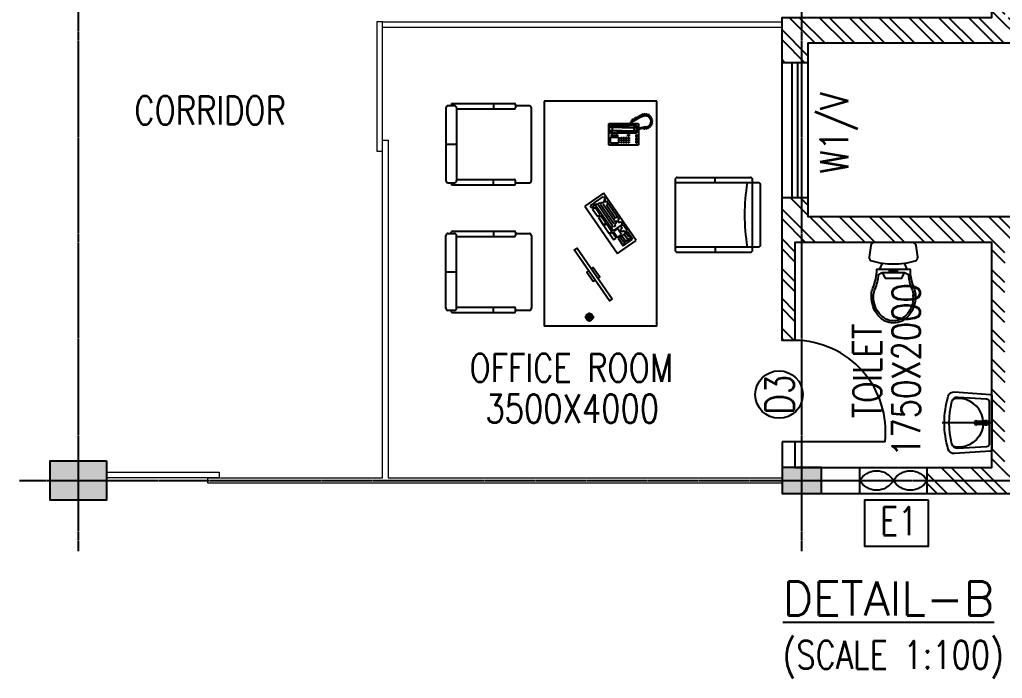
# Model space of a CAD drawing. Header units: millimetres. Extents: x -7644 to 230040, y 17031 to 222323.
# Drawn here: x 19007 to 27737, y 17741 to 23594 of the extents above; entities that cross this region are included whole.
import ezdxf

# ---------------------------------------------------------------- set-up
doc = ezdxf.new("R2010")
doc.units = ezdxf.units.MM
doc.header["$LTSCALE"] = 4
doc.header["$MEASUREMENT"] = 0
doc.linetypes.add('CENTER', pattern=[2, 1.25, -0.25, 0.25, -0.25])
doc.layers.get('0').update_dxf_attribs({"color": 8})
for name, color, linetype in [('3MM', 3, 'Continuous'), ('BRICK WALL', 1, 'Continuous'), ('DIM', 8, 'Continuous'), ('GD NAME', 6, 'CENTER'), ('GRID', 8, 'CENTER'), ('HATCH', 253, 'Continuous'), ('RCC WALL', 7, 'Continuous'), ('txt-1', 7, 'Continuous'), ('txt-2', 7, 'Continuous'), ('UTILITIES', 252, 'Continuous')]:
    doc.layers.add(name, color=color, linetype=linetype)
doc.layers.add('C - B - Structure', color=1, linetype='Continuous', lineweight=18)
doc.styles.add('ROMANS', font='ROMANS')

# ---------------------------------------------------------------- blocks, each defined once
blk = doc.blocks.new('COLUMN 230x350')
at = {"layer": 'HATCH'}
h = blk.add_hatch(color=256, dxfattribs=at)
h.dxf.hatch_style = 1
h.paths.add_polyline_path([(-115, -175), (115, -175), (115, 175), (-115, 175)])
at = {"layer": 'RCC WALL'}
blk.add_lwpolyline([(115, -175), (-115, -175), (-115, 175), (115, 175)], close=True, dxfattribs=at)
blk = doc.blocks.new('A$C3A0F6C12')
for points in [[(115, 0), (-115, 0)], [(-115, 0), (-115, -600)], [(115, 0), (115, -600)], [(115, -600), (-115, -600)]]:
    blk.add_lwpolyline(points)
for centre, start, end in [((87.6, -150), 120.27718, 239.72281), ((-87.6, -150), 300.27719, 59.72282), ((87.6, -450), 120.27719, 239.72282), ((-87.6, -450), 300.27718, 59.72281)]:
    blk.add_arc(centre, 173.7, start, end)
blk = doc.blocks.new('A$C40CD7F3B')
at = {"color": 4}
blk.add_line((0, -800), (0, 0), dxfattribs=at)
blk.add_arc((89.2, 5.8), 810.8, 263.68531, 359.58725)
blk = doc.blocks.new('COMOD-P')
at = {"layer": 'UTILITIES'}
for p, q in [((-131.8, 113.3), (-106.8, 53.8)), ((131.8, 113.3), (106.8, 53.8))]:
    blk.add_line(p, q, dxfattribs=at)
for points in [[(213.8, 373.3, -0.015858), (213.2, 353.3, 0.015858), (213.8, 373.3, 0.082252), (196.9, 475, 0.090218), (151.2, 557.2, 0.104373), (79.6, 614.4, 0.117193), (0, 633.3, 0.117193), (-79.6, 614.4, 0.104373), (-151.2, 557.2, 0.090218), (-196.9, 475, 0.082252), (-213.8, 373.3, 0.015858), (-213.2, 353.3, 0.088744), (-198.6, 294.1, -0.10475), (-160.3, 113.3), (160.3, 113.3, -0.10475), (198.6, 294.1, 0.088744), (213.2, 353.3)], [(192.4, 377.7, -0.015858), (191.8, 359.7, 0.015858), (192.4, 377.7, 0.082252), (177.3, 469.2, 0.090218), (136.1, 543.1, 0.104373), (71.7, 594.6, 0.117193), (0, 611.7, 0.117193), (-71.7, 594.6, 0.104373), (-136.1, 543.1, 0.090218), (-177.3, 469.2, 0.082252), (-192.4, 377.7, 0.015858), (-191.8, 359.7, 0.088744), (-178.8, 306.3, -0.09179), (-144.8, 164.3), (-108, 143.7), (108, 143.7), (144.8, 164.3, -0.09179), (178.8, 306.3, 0.088744), (191.8, 359.7)]]:
    blk.add_lwpolyline(points, format="xyb", dxfattribs=at)
for points in [[(-108, 143.7), (-80.6, 200), (0, 200), (80.6, 200), (108, 143.7)], [(40.6, 143.7), (40.6, 129.1), (0, 129.1), (-40.6, 129.1), (-40.6, 143.7)]]:
    blk.add_lwpolyline(points, dxfattribs=at)
blk.add_lwpolyline([(209.6, 32, -0.372556), (234.4, -6), (219.5, -116.6, -0.375547), (185.2, -146.7), (-185.2, -146.7, -0.375547), (-219.5, -116.6), (-234.4, -6, -0.372556), (-209.6, 32, -0.069634), (0, 61.3, -0.069634)], format="xyb", close=True, dxfattribs=at)
blk = doc.blocks.new('BASIN2-P')
at = {"layer": 'UTILITIES'}
blk.add_line((0, -58.5), (0, 416.9), dxfattribs=at)
for points in [[(274.7, -52.2), (298.5, 298.3, 0.353121), (258.3, 357, 0.146335), (-258.3, 357, 0.353121), (-298.5, 298.3), (-274.7, -52.2, 0.391657), (-260.6, -65.2), (260.6, -65.2, 0.391657)], [(231.9, -12.5), (248.7, 263.4, 0.364929), (205.9, 322.4, 0.12229), (-205.9, 322.4, 0.364929), (-248.7, 263.4), (-231.9, -12.5, 0.393215), (-203.7, -38.7), (203.7, -38.7, 0.393215)], [(-20.4, 4.7), (-16.3, 2.3, 0.065543), (-18.2, -2.3), (-22.8, -1, 0.065543), (-23.6, -7.1), (-18.9, -7.1, 0.065543), (-18.2, -12), (-22.8, -13.2, 0.065543), (-20.4, -18.9), (-16.3, -16.6, 0.065543), (-13.3, -20.5), (-16.7, -23.8, 0.065543), (-11.8, -27.6), (-9.4, -23.5, 0.065543), (-4.9, -25.4), (-6.1, -29.9, 0.065543), (0, -30.7), (0, -26, 0.065543), (4.9, -25.4), (6.1, -29.9, 0.065543), (11.8, -27.6), (9.4, -23.5, 0.065543), (13.3, -20.5), (16.7, -23.8, 0.065543), (20.4, -18.9), (16.3, -16.6, 0.065543), (18.2, -12), (22.8, -13.2, 0.065543), (23.6, -7.1), (18.9, -7.1, 0.065543), (18.2, -2.3), (22.8, -1, 0.065543), (20.4, 4.7), (16.3, 2.3, 0.065543), (13.3, 6.2), (16.7, 9.5, 0.065543), (11.8, 13.3), (9.4, 9.2, 0.065543), (4.9, 11.1), (6.1, 15.7, 0.065543), (0, 16.5), (0, 11.7, 0.065543), (-4.9, 11.1), (-6.1, 15.7, 0.065543), (-11.8, 13.3), (-9.4, 9.2, 0.065543), (-13.3, 6.2), (-16.7, 9.5, 0.065543)]]:
    blk.add_lwpolyline(points, format="xyb", close=True, dxfattribs=at)
for points in [[(-14.2, 23, -0.019276), (-44.4, 23.8, -0.388647), (-235.3, 287.6, -0.072008), (-233.3, 295.5, -0.182368), (-208.8, 321.6)], [(14.2, 23, 0.019276), (44.4, 23.8, 0.388636), (235.3, 287.6, 0.072008), (233.3, 295.5, 0.182368), (208.8, 321.6)], [(-16.9, 1.3, 0.06068), (-14.2, 23.7), (-14.2, 73, -1), (14.2, 73), (14.2, 23.7, 0.06068), (16.9, 1.3)]]:
    blk.add_lwpolyline(points, format="xyb", dxfattribs=at)
for centre, radius in [((0, 87.1), 18.9), ((0, 87.1), 14.2), ((0, -7.1), 14.2)]:
    blk.add_circle(centre, radius, dxfattribs=at)
blk = doc.blocks.new('MANAGER TABLE')
at = {"layer": 'UTILITIES'}
for p, q in [((415436.9794, 1405462.7819), (415437.9794, 1405462.7819)), ((415436.9794, 1405462.7819), (415436.9794, 1405460.7819)), ((415437.9794, 1405460.7819), (415437.9794, 1405462.7819)), ((415437.5362, 1405462.7009), (415437.6175, 1405462.7009)), ((415437.5778, 1405462.744), (415437.5778, 1405462.6594)), ((415438.0919, 1405461.9762), (415438.0919, 1405462.6222)), ((415438.1109, 1405462.6412), (415438.2344, 1405462.6412)), ((415438.2344, 1405462.6507), (415438.2344, 1405462.6222)), ((415438.7949, 1405462.6602), (415438.2439, 1405462.6602)), ((415438.7569, 1405462.6127), (415438.2439, 1405462.6127)), ((415438.4301, 1405462.6602), (415438.4301, 1405462.6127)), ((415438.7569, 1405462.6222), (415438.7569, 1405461.9762)), ((415438.7759, 1405462.6412), (415438.8329, 1405462.6412)), ((415438.8044, 1405462.6412), (415438.8044, 1405462.6507)), ((415438.8519, 1405462.6222), (415438.8519, 1405461.9762)), ((415438.8519, 1405462.2992), (415438.7569, 1405462.2992)), ((415436.0562, 1405462.0584), (415436.0562, 1405461.5264)), ((415436.8162, 1405462.0774), (415436.0752, 1405462.0774)), ((415436.1275, 1405462.1059), (415436.1275, 1405461.4789)), ((415436.7972, 1405462.1249), (415436.1465, 1405462.1249)), ((415436.46, 1405462.0774), (415436.46, 1405462.1249)), ((415436.8162, 1405461.4789), (415436.8162, 1405462.1059)), ((415437.3271, 1405462.1346), (415437.1616, 1405462.0203)), ((415437.2761, 1405462.0668), (415437.1934, 1405462.0097)), ((415437.271, 1405462.0388), (415437.2615, 1405462.0526)), ((415437.3219, 1405462.0006), (415437.2761, 1405462.0668)), ((415437.6167, 1405461.7151), (415437.3271, 1405462.1346)), ((415437.1616, 1405462.0203), (415437.4511, 1405461.6008)), ((415437.1934, 1405462.0097), (415437.2391, 1405461.9434)), ((415437.2048, 1405461.9931), (415437.2351, 1405462.014)), ((415437.23, 1405461.9861), (415437.2162, 1405461.9765)), ((415437.2351, 1405462.014), (415437.2256, 1405462.0278)), ((415437.251, 1405461.9557), (415437.23, 1405461.9861)), ((415437.2351, 1405462.014), (415437.271, 1405462.0388)), ((415437.2694, 1405461.9644), (415437.237, 1405462.0113)), ((415437.2391, 1405461.9434), (415437.3219, 1405462.0006)), ((415437.2868, 1405461.9805), (415437.2564, 1405462.0246)), ((415437.3053, 1405461.9891), (415437.2729, 1405462.036)), ((415437.3276, 1405461.9923), (415437.2917, 1405461.9675)), ((415437.2917, 1405461.9675), (415437.3279, 1405461.9151)), ((415437.3638, 1405461.9399), (415437.3276, 1405461.9923)), ((415437.3607, 1405462.0151), (415437.3386, 1405461.9999)), ((415437.3386, 1405461.9999), (415437.3748, 1405461.9475)), ((415437.3969, 1405461.9627), (415437.3607, 1405462.0151)), ((415438.2344, 1405461.9477), (415438.2344, 1405461.9762)), ((415438.7569, 1405461.9857), (415438.2439, 1405461.9857)), ((415438.4301, 1405461.9382), (415438.4301, 1405461.9857)), ((415437.2613, 1405461.9466), (415437.242, 1405461.9332)), ((415437.242, 1405461.9332), (415437.2782, 1405461.8808)), ((415437.2728, 1405461.93), (415437.2613, 1405461.9466)), ((415437.2893, 1405461.9414), (415437.2728, 1405461.93)), ((415437.2782, 1405461.8808), (415437.2975, 1405461.8941)), ((415437.282, 1405461.8753), (415437.3676, 1405461.9343)), ((415437.2861, 1405461.9107), (415437.3027, 1405461.9221)), ((415437.2975, 1405461.8941), (415437.2861, 1405461.9107)), ((415437.3027, 1405461.9221), (415437.2893, 1405461.9414)), ((415437.3279, 1405461.9151), (415437.3638, 1405461.9399)), ((415437.3469, 1405461.8875), (415437.3635, 1405461.8989)), ((415437.3546, 1405461.8765), (415437.3469, 1405461.8875)), ((415437.3635, 1405461.8989), (415437.3673, 1405461.8934)), ((415437.3673, 1405461.8934), (415437.3839, 1405461.9048)), ((415437.3676, 1405461.9343), (415437.5371, 1405461.6887)), ((415437.5006, 1405461.7002), (415437.3711, 1405461.8879)), ((415437.3748, 1405461.9475), (415437.3969, 1405461.9627)), ((415437.4007, 1405461.9572), (415437.3786, 1405461.942)), ((415437.3786, 1405461.942), (415437.4262, 1405461.873)), ((415437.4483, 1405461.8882), (415437.4007, 1405461.9572)), ((415437.4262, 1405461.873), (415437.4483, 1405461.8882)), ((415437.4521, 1405461.8827), (415437.43, 1405461.8674)), ((415437.4978, 1405461.8164), (415437.4521, 1405461.8827)), ((415438.2344, 1405461.9572), (415438.1109, 1405461.9572)), ((415438.7949, 1405461.9382), (415438.2439, 1405461.9382)), ((415438.8329, 1405461.9572), (415438.7759, 1405461.9572)), ((415438.8044, 1405461.9572), (415438.8044, 1405461.9477)), ((415437.2992, 1405461.8504), (415437.282, 1405461.8753)), ((415437.3157, 1405461.8619), (415437.2992, 1405461.8504)), ((415437.3125, 1405461.8311), (415437.3291, 1405461.8426)), ((415437.4249, 1405461.6683), (415437.3125, 1405461.8311)), ((415437.3291, 1405461.8426), (415437.3157, 1405461.8619)), ((415437.3443, 1405461.8205), (415437.3277, 1405461.8091)), ((415437.3299, 1405461.8472), (415437.3465, 1405461.8587)), ((415437.3408, 1405461.8669), (415437.3546, 1405461.8765)), ((415437.3465, 1405461.8587), (415437.3408, 1405461.8669)), ((415437.4243, 1405461.7046), (415437.3443, 1405461.8205)), ((415437.4561, 1405461.6939), (415437.3456, 1405461.854)), ((415437.4784, 1405461.6971), (415437.3603, 1405461.8682)), ((415437.43, 1405461.8674), (415437.4757, 1405461.8012)), ((415437.4757, 1405461.8012), (415437.4978, 1405461.8164)), ((415437.5035, 1405461.8082), (415437.4815, 1405461.7929)), ((415437.4815, 1405461.7929), (415437.5272, 1405461.7267)), ((415437.5493, 1405461.7419), (415437.5035, 1405461.8082)), ((415437.4077, 1405461.6931), (415437.4243, 1405461.7046)), ((415437.4511, 1405461.6008), (415437.6167, 1405461.7151)), ((415437.5229, 1405461.7034), (415437.5091, 1405461.6939)), ((415437.5272, 1405461.7267), (415437.5493, 1405461.7419)), ((415437.5569, 1405461.7309), (415437.5348, 1405461.7157)), ((415437.5348, 1405461.7157), (415437.5481, 1405461.6963)), ((415437.5481, 1405461.6963), (415437.5702, 1405461.7116)), ((415437.5702, 1405461.7116), (415437.5569, 1405461.7309)), ((415437.4414, 1405461.6797), (415437.4249, 1405461.6683)), ((415437.4344, 1405461.6545), (415437.451, 1405461.6659)), ((415437.4515, 1405461.6297), (415437.4344, 1405461.6545)), ((415437.451, 1405461.6659), (415437.4414, 1405461.6797)), ((415437.4599, 1405461.6884), (415437.4433, 1405461.677)), ((415437.5371, 1405461.6887), (415437.4515, 1405461.6297)), ((415437.4656, 1405461.6801), (415437.4599, 1405461.6884)), ((415437.4822, 1405461.6916), (415437.4656, 1405461.6801)), ((415437.486, 1405461.686), (415437.4822, 1405461.6916)), ((415437.5053, 1405461.6994), (415437.486, 1405461.686)), ((415437.5091, 1405461.6939), (415437.5053, 1405461.6994)), ((415436.0752, 1405461.5074), (415436.8162, 1405461.5074)), ((415436.7972, 1405461.4599), (415436.1465, 1405461.4599)), ((415436.46, 1405461.5074), (415436.46, 1405461.4599)), ((415438.0919, 1405461.4879), (415438.0919, 1405460.8419)), ((415438.2344, 1405461.5069), (415438.1109, 1405461.5069)), ((415438.2344, 1405461.5164), (415438.2344, 1405461.4879)), ((415438.7949, 1405461.5259), (415438.2439, 1405461.5259)), ((415438.7569, 1405461.4784), (415438.2439, 1405461.4784)), ((415438.4301, 1405461.5259), (415438.4301, 1405461.4784)), ((415438.7569, 1405460.8419), (415438.7569, 1405461.4879)), ((415438.8329, 1405461.5069), (415438.7759, 1405461.5069)), ((415438.8044, 1405461.5069), (415438.8044, 1405461.5164)), ((415438.8519, 1405460.8419), (415438.8519, 1405461.4879)), ((415437.141, 1405461.1704), (415437.1447, 1405461.1741)), ((415437.141, 1405461.0308), (415437.141, 1405461.1704)), ((415437.1447, 1405461.1741), (415437.4018, 1405461.1741)), ((415437.1652, 1405461.1518), (415437.154, 1405461.1518)), ((415437.154, 1405461.1518), (415437.154, 1405461.1332)), ((415437.154, 1405461.1332), (415437.1652, 1405461.1332)), ((415437.1652, 1405461.1257), (415437.154, 1405461.1257)), ((415437.154, 1405461.1257), (415437.154, 1405461.1071)), ((415437.154, 1405461.1071), (415437.1652, 1405461.1071)), ((415437.1652, 1405461.0996), (415437.154, 1405461.0996)), ((415437.154, 1405461.0996), (415437.154, 1405461.081)), ((415437.1652, 1405461.1332), (415437.1652, 1405461.1518)), ((415437.1652, 1405461.1071), (415437.1652, 1405461.1257)), ((415437.1652, 1405461.081), (415437.1652, 1405461.0996)), ((415437.2248, 1405461.1425), (415437.2248, 1405461.1536)), ((415437.2248, 1405461.1536), (415437.236, 1405461.1536)), ((415437.236, 1405461.1425), (415437.2248, 1405461.1425)), ((415437.2248, 1405461.135), (415437.236, 1405461.135)), ((415437.2248, 1405461.1238), (415437.2248, 1405461.135)), ((415437.236, 1405461.1238), (415437.2248, 1405461.1238)), ((415437.2248, 1405461.1052), (415437.2248, 1405461.1164)), ((415437.2248, 1405461.1164), (415437.236, 1405461.1164)), ((415437.236, 1405461.1052), (415437.2248, 1405461.1052)), ((415437.2248, 1405461.0791), (415437.2248, 1405461.094)), ((415437.2248, 1405461.094), (415437.236, 1405461.094)), ((415437.236, 1405461.1536), (415437.236, 1405461.1425)), ((415437.236, 1405461.135), (415437.236, 1405461.1238)), ((415437.236, 1405461.1164), (415437.236, 1405461.1052)), ((415437.236, 1405461.094), (415437.236, 1405461.0791)), ((415437.2453, 1405461.1425), (415437.2453, 1405461.1536)), ((415437.2453, 1405461.1536), (415437.2565, 1405461.1536)), ((415437.2565, 1405461.1425), (415437.2453, 1405461.1425)), ((415437.2453, 1405461.135), (415437.2565, 1405461.135)), ((415437.2453, 1405461.1238), (415437.2453, 1405461.135)), ((415437.2565, 1405461.1238), (415437.2453, 1405461.1238)), ((415437.2453, 1405461.1164), (415437.2565, 1405461.1164)), ((415437.2453, 1405461.1052), (415437.2453, 1405461.1164)), ((415437.2565, 1405461.1052), (415437.2453, 1405461.1052)), ((415437.2565, 1405461.1536), (415437.2565, 1405461.1425)), ((415437.2565, 1405461.135), (415437.2565, 1405461.1238)), ((415437.2565, 1405461.1164), (415437.2565, 1405461.1052)), ((415437.2658, 1405461.1425), (415437.2658, 1405461.1536)), ((415437.2658, 1405461.1536), (415437.277, 1405461.1536)), ((415437.277, 1405461.1425), (415437.2658, 1405461.1425)), ((415437.2658, 1405461.1238), (415437.2658, 1405461.135)), ((415437.2658, 1405461.135), (415437.277, 1405461.135)), ((415437.277, 1405461.1238), (415437.2658, 1405461.1238)), ((415437.2658, 1405461.1052), (415437.2658, 1405461.1164)), ((415437.2658, 1405461.1164), (415437.277, 1405461.1164)), ((415437.277, 1405461.1052), (415437.2658, 1405461.1052)), ((415437.277, 1405461.1536), (415437.277, 1405461.1425)), ((415437.277, 1405461.135), (415437.277, 1405461.1238)), ((415437.277, 1405461.1164), (415437.277, 1405461.1052)), ((415437.2863, 1405461.1425), (415437.2863, 1405461.1536)), ((415437.2863, 1405461.1536), (415437.2975, 1405461.1536)), ((415437.2975, 1405461.1425), (415437.2863, 1405461.1425)), ((415437.2863, 1405461.135), (415437.2975, 1405461.135)), ((415437.2863, 1405461.1238), (415437.2863, 1405461.135)), ((415437.2975, 1405461.1238), (415437.2863, 1405461.1238)), ((415437.2863, 1405461.1052), (415437.2863, 1405461.1164)), ((415437.2863, 1405461.1164), (415437.2975, 1405461.1164)), ((415437.2975, 1405461.1052), (415437.2863, 1405461.1052)), ((415437.2975, 1405461.1536), (415437.2975, 1405461.1425)), ((415437.2975, 1405461.135), (415437.2975, 1405461.1238)), ((415437.2975, 1405461.1164), (415437.2975, 1405461.1052)), ((415437.3198, 1405461.1015), (415437.3198, 1405461.1555)), ((415437.3198, 1405461.1555), (415437.3887, 1405461.1555)), ((415437.3887, 1405461.1015), (415437.3198, 1405461.1015)), ((415437.3291, 1405461.0959), (415437.3235, 1405461.0959)), ((415437.3235, 1405461.0959), (415437.3235, 1405461.081)), ((415437.3291, 1405461.081), (415437.3291, 1405461.0959)), ((415437.3403, 1405461.0959), (415437.3347, 1405461.0959)), ((415437.3347, 1405461.0959), (415437.3347, 1405461.081)), ((415437.3403, 1405461.081), (415437.3403, 1405461.0959)), ((415437.3459, 1405461.0959), (415437.3459, 1405461.081)), ((415437.3515, 1405461.0959), (415437.3459, 1405461.0959)), ((415437.3515, 1405461.081), (415437.3515, 1405461.0959)), ((415437.3627, 1405461.0959), (415437.3571, 1405461.0959)), ((415437.3571, 1405461.0959), (415437.3571, 1405461.081)), ((415437.3627, 1405461.081), (415437.3627, 1405461.0959)), ((415437.3738, 1405461.0959), (415437.3683, 1405461.0959)), ((415437.3683, 1405461.0959), (415437.3683, 1405461.081)), ((415437.3738, 1405461.081), (415437.3738, 1405461.0959)), ((415437.385, 1405461.0959), (415437.3794, 1405461.0959)), ((415437.3794, 1405461.0959), (415437.3794, 1405461.081)), ((415437.385, 1405461.081), (415437.385, 1405461.0959)), ((415437.3887, 1405461.1555), (415437.3887, 1405461.1015)), ((415437.4018, 1405461.1741), (415437.4055, 1405461.1704)), ((415437.4055, 1405461.1704), (415437.4055, 1405460.9841)), ((415438.8519, 1405461.1649), (415438.7569, 1405461.1649)), ((415437.0405, 1405461.0138), (415437.0337, 1405461.0082)), ((415437.0337, 1405461.0082), (415437.0401, 1405460.9995)), ((415437.0511, 1405461.0085), (415437.0405, 1405461.0138)), ((415437.0443, 1405460.9965), (415437.0624, 1405461.0108)), ((415437.0575, 1405461.0248), (415437.0488, 1405461.0199)), ((415437.0488, 1405461.0199), (415437.0511, 1405461.0085)), ((415437.0658, 1405461.0142), (415437.0575, 1405461.0248)), ((415437.0624, 1405461.0108), (415437.0862, 1405461.0127)), ((415437.0669, 1405461.0263), (415437.0658, 1405461.0142)), ((415437.0771, 1405461.027), (415437.0669, 1405461.0263)), ((415437.0835, 1405461.0165), (415437.0771, 1405461.027)), ((415437.0854, 1405461.0274), (415437.0835, 1405461.0165)), ((415437.0945, 1405461.0266), (415437.0854, 1405461.0274)), ((415437.0862, 1405461.0127), (415437.0948, 1405461.0112)), ((415437.0986, 1405461.0225), (415437.0945, 1405461.0266)), ((415437.0948, 1405461.0112), (415437.0997, 1405461.018)), ((415437.1009, 1405461.0236), (415437.0986, 1405461.0225)), ((415437.0997, 1405461.018), (415437.1096, 1405461.0176)), ((415437.1107, 1405461.0233), (415437.1009, 1405461.0236)), ((415437.1096, 1405461.0176), (415437.1186, 1405461.0187)), ((415437.1284, 1405461.0278), (415437.1107, 1405461.0233)), ((415437.1186, 1405461.0187), (415437.1363, 1405461.0233)), ((415437.1473, 1405461.0323), (415437.1284, 1405461.0278)), ((415437.1363, 1405461.0233), (415437.1484, 1405461.0259)), ((415437.141, 1405460.9841), (415437.141, 1405461.0243)), ((415437.1633, 1405461.0326), (415437.1473, 1405461.0323)), ((415437.1484, 1405461.0259), (415437.1633, 1405461.027)), ((415437.154, 1405461.081), (415437.1652, 1405461.081)), ((415437.1559, 1405461.0586), (415437.1652, 1405461.068)), ((415437.1559, 1405461.0324), (415437.1559, 1405461.0586)), ((415437.1559, 1405461.0046), (415437.1559, 1405461.0264)), ((415437.1671, 1405460.9953), (415437.1559, 1405461.0046)), ((415437.1578, 1405461.0531), (415437.1615, 1405461.0605)), ((415437.1578, 1405461.0531), (415437.1578, 1405461.0325)), ((415437.182, 1405461.0437), (415437.1578, 1405461.0531)), ((415437.1578, 1405461.0266), (415437.1578, 1405461.0083)), ((415437.182, 1405461.0177), (415437.1578, 1405461.0083)), ((415437.1578, 1405461.0083), (415437.1615, 1405461.0009)), ((415437.1615, 1405461.0605), (415437.1689, 1405461.0624)), ((415437.1633, 1405461.027), (415437.1633, 1405461.0326)), ((415437.1652, 1405461.068), (415437.3906, 1405461.068)), ((415437.1689, 1405461.0624), (415437.2192, 1405461.0624)), ((415437.1689, 1405461.0624), (415437.1857, 1405461.0456)), ((415437.1689, 1405460.999), (415437.1857, 1405461.0158)), ((415437.1857, 1405461.0456), (415437.182, 1405461.0437)), ((415437.182, 1405461.0177), (415437.182, 1405461.0437)), ((415437.1857, 1405461.0158), (415437.182, 1405461.0177)), ((415437.2863, 1405461.0456), (415437.1857, 1405461.0456)), ((415437.2863, 1405461.0158), (415437.1857, 1405461.0158)), ((415437.2192, 1405461.0624), (415437.2285, 1405461.0586)), ((415437.236, 1405461.0791), (415437.2248, 1405461.0791)), ((415437.2285, 1405461.0586), (415437.2379, 1405461.0531)), ((415437.2285, 1405461.0028), (415437.2379, 1405461.0083)), ((415437.2379, 1405461.0531), (415437.2509, 1405461.0512)), ((415437.2379, 1405461.0083), (415437.2509, 1405461.0102)), ((415437.2509, 1405461.0512), (415437.2863, 1405461.0512)), ((415437.2509, 1405461.0102), (415437.2863, 1405461.0102)), ((415437.3049, 1405461.0512), (415437.2863, 1405461.0512)), ((415437.2863, 1405461.0456), (415437.3701, 1405461.0456)), ((415437.2863, 1405461.0158), (415437.3701, 1405461.0158)), ((415437.3049, 1405461.0102), (415437.2863, 1405461.0102)), ((415437.318, 1405461.0531), (415437.3049, 1405461.0512)), ((415437.318, 1405461.0083), (415437.3049, 1405461.0102)), ((415437.3273, 1405461.0586), (415437.318, 1405461.0531)), ((415437.3273, 1405461.0028), (415437.318, 1405461.0083)), ((415437.3235, 1405461.081), (415437.3291, 1405461.081)), ((415437.3366, 1405461.0624), (415437.3273, 1405461.0586)), ((415437.3347, 1405461.081), (415437.3403, 1405461.081)), ((415437.3869, 1405461.0624), (415437.3366, 1405461.0624)), ((415437.3459, 1405461.081), (415437.3515, 1405461.081)), ((415437.3571, 1405461.081), (415437.3627, 1405461.081)), ((415437.3683, 1405461.081), (415437.3738, 1405461.081)), ((415437.3869, 1405461.0624), (415437.3701, 1405461.0456)), ((415437.3701, 1405461.0456), (415437.3738, 1405461.0437)), ((415437.3701, 1405461.0158), (415437.3738, 1405461.0177)), ((415437.3869, 1405460.999), (415437.3701, 1405461.0158)), ((415437.3738, 1405461.0437), (415437.3981, 1405461.0531)), ((415437.3738, 1405461.0177), (415437.3738, 1405461.0437)), ((415437.3738, 1405461.0177), (415437.3981, 1405461.0083)), ((415437.3794, 1405461.081), (415437.385, 1405461.081)), ((415437.3943, 1405461.0605), (415437.3869, 1405461.0624)), ((415437.3906, 1405461.068), (415437.3999, 1405461.0605)), ((415437.3999, 1405461.0046), (415437.3906, 1405460.9953)), ((415437.3981, 1405461.0531), (415437.3943, 1405461.0605)), ((415437.3981, 1405461.0083), (415437.3943, 1405461.0009)), ((415437.3981, 1405461.0531), (415437.3981, 1405461.0083)), ((415437.3999, 1405461.0605), (415437.3999, 1405461.0046)), ((415437.0284, 1405460.9595), (415437.0164, 1405460.9554)), ((415437.0164, 1405460.9554), (415437.0183, 1405460.9482)), ((415437.0183, 1405460.9686), (415437.0175, 1405460.9622)), ((415437.0175, 1405460.9622), (415437.0284, 1405460.9595)), ((415437.0205, 1405460.9859), (415437.0183, 1405460.978)), ((415437.0183, 1405460.978), (415437.0284, 1405460.9731)), ((415437.0284, 1405460.9731), (415437.0183, 1405460.9686)), ((415437.0183, 1405460.9482), (415437.0284, 1405460.9479)), ((415437.033, 1405460.9848), (415437.0205, 1405460.9859)), ((415437.0284, 1405460.9479), (415437.0209, 1405460.9392)), ((415437.0209, 1405460.9392), (415437.0239, 1405460.9331)), ((415437.0239, 1405460.9331), (415437.0352, 1405460.9343)), ((415437.03, 1405461.001), (415437.0254, 1405460.9938)), ((415437.0254, 1405460.9938), (415437.033, 1405460.9848)), ((415437.0352, 1405460.9343), (415437.0254, 1405460.9264)), ((415437.0254, 1405460.9264), (415437.0307, 1405460.9203)), ((415437.0401, 1405460.9995), (415437.03, 1405461.001)), ((415437.0307, 1405460.9203), (415437.0409, 1405460.9249)), ((415437.0318, 1405460.9539), (415437.0337, 1405460.9765)), ((415437.0413, 1405460.932), (415437.0318, 1405460.9539)), ((415437.0337, 1405460.9765), (415437.0443, 1405460.9965)), ((415437.0409, 1405460.9249), (415437.0364, 1405460.9143)), ((415437.0575, 1405460.9154), (415437.0413, 1405460.932)), ((415437.1212, 1405460.9226), (415437.0858, 1405460.9102)), ((415437.1431, 1405460.9347), (415437.1212, 1405460.9226)), ((415437.1224, 1405460.906), (415437.1212, 1405460.9173)), ((415437.1212, 1405460.9173), (415437.1322, 1405460.9105)), ((415437.1352, 1405460.9252), (415437.1454, 1405460.9196)), ((415437.1382, 1405460.9147), (415437.1352, 1405460.9252)), ((415437.1447, 1405460.9804), (415437.141, 1405460.9841)), ((415437.1461, 1405460.9335), (415437.1431, 1405460.9347)), ((415437.4018, 1405460.9804), (415437.1447, 1405460.9804)), ((415437.1454, 1405460.9196), (415437.1533, 1405460.9237)), ((415437.1469, 1405460.9362), (415437.1461, 1405460.9335)), ((415437.1624, 1405460.9441), (415437.1469, 1405460.9362)), ((415437.1499, 1405460.9339), (415437.1586, 1405460.9271)), ((415437.1533, 1405460.9237), (415437.1499, 1405460.9339)), ((415437.1586, 1405460.9271), (415437.1669, 1405460.9309)), ((415437.1615, 1405461.0009), (415437.1689, 1405460.999)), ((415437.1827, 1405460.9561), (415437.1624, 1405460.9441)), ((415437.1624, 1405460.9411), (415437.171, 1405460.9331)), ((415437.1669, 1405460.9309), (415437.1624, 1405460.9411)), ((415437.3906, 1405460.9953), (415437.1671, 1405460.9953)), ((415437.1689, 1405460.999), (415437.2192, 1405460.999)), ((415437.171, 1405460.9331), (415437.1771, 1405460.9362)), ((415437.1771, 1405460.9362), (415437.1737, 1405460.9471)), ((415437.1737, 1405460.9471), (415437.1846, 1405460.9411)), ((415437.1941, 1405460.9629), (415437.1827, 1405460.9561)), ((415437.1846, 1405460.9411), (415437.1903, 1405460.9441)), ((415437.1903, 1405460.9441), (415437.1873, 1405460.9539)), ((415437.1873, 1405460.9539), (415437.1971, 1405460.9479)), ((415437.1978, 1405460.9584), (415437.1941, 1405460.9629)), ((415437.1971, 1405460.9479), (415437.2012, 1405460.9494)), ((415437.2001, 1405460.9644), (415437.1978, 1405460.9622)), ((415437.1978, 1405460.9622), (415437.1978, 1405460.9584)), ((415437.2035, 1405460.9693), (415437.2001, 1405460.9644)), ((415437.2012, 1405460.9494), (415437.2024, 1405460.9535)), ((415437.2024, 1405460.9535), (415437.2027, 1405460.9603)), ((415437.2027, 1405460.9603), (415437.2099, 1405460.9656)), ((415437.2065, 1405460.9735), (415437.2035, 1405460.9693)), ((415437.2081, 1405460.9804), (415437.2065, 1405460.9735)), ((415437.2099, 1405460.9656), (415437.2125, 1405460.9701)), ((415437.2125, 1405460.9701), (415437.2136, 1405460.9804)), ((415437.2192, 1405460.999), (415437.2285, 1405461.0028)), ((415437.3366, 1405460.999), (415437.3273, 1405461.0028)), ((415437.3869, 1405460.999), (415437.3366, 1405460.999)), ((415437.3943, 1405461.0009), (415437.3869, 1405460.999)), ((415437.4055, 1405460.9841), (415437.4018, 1405460.9804)), ((415437.0364, 1405460.9143), (415437.0409, 1405460.9094)), ((415437.0409, 1405460.9094), (415437.0511, 1405460.9147)), ((415437.0511, 1405460.9147), (415437.0477, 1405460.9037)), ((415437.0477, 1405460.9037), (415437.0552, 1405460.9007)), ((415437.0552, 1405460.9007), (415437.0654, 1405460.9098)), ((415437.0858, 1405460.9102), (415437.0575, 1405460.9154)), ((415437.0654, 1405460.9098), (415437.065, 1405460.8981)), ((415437.065, 1405460.8981), (415437.0726, 1405460.8966)), ((415437.0726, 1405460.8966), (415437.0782, 1405460.9064)), ((415437.0782, 1405460.9064), (415437.0816, 1405460.8947)), ((415437.0816, 1405460.8947), (415437.0911, 1405460.8966)), ((415437.0911, 1405460.9068), (415437.0986, 1405460.8988)), ((415437.0911, 1405460.8966), (415437.0911, 1405460.9068)), ((415437.0986, 1405460.8988), (415437.1073, 1405460.9015)), ((415437.1069, 1405460.9135), (415437.1111, 1405460.9026)), ((415437.1073, 1405460.9015), (415437.1069, 1405460.9135)), ((415437.1111, 1405460.9026), (415437.1224, 1405460.906)), ((415437.1322, 1405460.9105), (415437.1382, 1405460.9147)), ((415438.2344, 1405460.8134), (415438.2344, 1405460.8419)), ((415438.7569, 1405460.8514), (415438.2439, 1405460.8514)), ((415438.4301, 1405460.8039), (415438.4301, 1405460.8514)), ((415436.9794, 1405460.7819), (415437.9794, 1405460.7819)), ((415438.1109, 1405460.8229), (415438.2344, 1405460.8229)), ((415438.7949, 1405460.8039), (415438.2439, 1405460.8039)), ((415438.7759, 1405460.8229), (415438.8329, 1405460.8229)), ((415438.8044, 1405460.8229), (415438.8044, 1405460.8134))]:
    blk.add_line(p, q, dxfattribs=at)
blk.add_lwpolyline([(415437.3746, 1405462.5399), (415437.3993, 1405462.5569), (415437.7122, 1405462.1036), (415437.687, 1405462.0872), (415437.3746, 1405462.5399)], close=True, dxfattribs=at)
for points in [[(415437.5592, 1405462.2724), (415437.5427, 1405462.261), (415437.4859, 1405462.3433), (415437.5024, 1405462.3547)], [(415437.5839, 1405462.2894), (415437.6004, 1405462.3008), (415437.5435, 1405462.3831), (415437.5271, 1405462.3717)]]:
    blk.add_lwpolyline(points, dxfattribs=at)
for radius in [0.0318, 0.019]:
    blk.add_circle((415437.5772, 1405462.7012), radius, dxfattribs=at)
for centre, radius, start, end in [((415438.1109, 1405462.6222), 0.019, 90, 180), ((415438.2439, 1405462.6507), 0.0095, 90, 180), ((415438.2439, 1405462.6222), 0.0095, 180, 270), ((415438.7759, 1405462.6222), 0.019, 90, 180), ((415438.7949, 1405462.6507), 0.0095, 0, 90), ((415438.8329, 1405462.6222), 0.019, 0, 90), ((415436.0752, 1405462.0584), 0.019, 90, 180), ((415436.1465, 1405462.1059), 0.019, 90, 180), ((415434.4769, 1405461.7924), 1.7219, 350.47272, 9.52728), ((415436.7972, 1405462.1059), 0.019, 0, 90), ((415438.1109, 1405461.9762), 0.019, 180, 270), ((415438.2439, 1405461.9762), 0.0095, 90, 180), ((415438.7759, 1405461.9762), 0.019, 180, 270), ((415438.8329, 1405461.9762), 0.019, 270, 0), ((415438.2439, 1405461.9477), 0.0095, 180, 270), ((415438.7949, 1405461.9477), 0.0095, 270, 0), ((415436.0752, 1405461.5264), 0.019, 180, 270), ((415436.1465, 1405461.4789), 0.019, 180, 270), ((415436.7972, 1405461.4789), 0.019, 270, 0), ((415438.1109, 1405461.4879), 0.019, 90, 180), ((415438.2439, 1405461.5164), 0.0095, 90, 180), ((415438.2439, 1405461.4879), 0.0095, 180, 270), ((415438.7759, 1405461.4879), 0.019, 90, 180), ((415438.7949, 1405461.5164), 0.0095, 0, 90), ((415438.8329, 1405461.4879), 0.019, 0, 90), ((415438.1109, 1405460.8419), 0.019, 180, 270), ((415438.2439, 1405460.8419), 0.0095, 90, 180), ((415438.7759, 1405460.8419), 0.019, 180, 270), ((415438.8329, 1405460.8419), 0.019, 270, 0), ((415438.2439, 1405460.8134), 0.0095, 180, 270), ((415438.7949, 1405460.8134), 0.0095, 270, 0)]:
    blk.add_arc(centre, radius, start, end, dxfattribs=at)
blk = doc.blocks.new('C3-COLUMN 450X600 CONTINUOUS')
at = {"layer": 'HATCH'}
h = blk.add_hatch(color=256, dxfattribs=at)
h.dxf.hatch_style = 1
h.paths.add_polyline_path([(-175, -250), (175, -250), (175, 250), (-175, 250)])
at = {"layer": 'RCC WALL'}
blk.add_lwpolyline([(-175, -250), (175, -250), (175, 250), (-175, 250)], close=True, dxfattribs=at)

msp = doc.modelspace()

# ---------------------------------------------------------------- hatches: boundary and pattern name
at = {"layer": 'HATCH'}
h = msp.add_hatch(dxfattribs=at)
h.set_pattern_fill('ANSI32', color=256, scale=500, angle=-90, style=0)
h.set_pattern_definition([(315, (-196910.12, 989448.7), (132.58252, 132.58252), []), (315, (-196910.12, 989360.3), (132.58252, 132.58252), [])])
h.paths.add_polyline_path([(26009.3, 21843.8), (26009.3, 22013.8), (25779.3, 22013.8), (25779.3, 20743.7), (25894.3, 20743.7), (25894.3, 21613.8), (27644.3, 21613.8), (27644.3, 19613.8), (27069.3, 19613.8), (27069.3, 19383.8), (28334.3, 19383.8), (28334.3, 19613.8), (27759.3, 19613.8), (27759.3, 21613.8), (29509.3, 21613.8), (29509.3, 20743.8), (29624.3, 20743.8), (29624.3, 21613.8), (31629.3, 21613.8), (31629.3, 20743.8), (31859.3, 20743.8), (31859.3, 21383.8), (31859.3, 21843.8)])
h.paths.add_polyline_path([(29624.3, 19613.8), (29624.3, 19843.8), (29509.3, 19843.8), (29509.3, 19613.8), (28934.3, 19613.8), (28934.3, 19383.8), (30326.8, 19383.8), (30326.8, 19613.8)], flags=17)
h.paths.add_polyline_path([(30926.8, 19613.8), (30926.8, 19383.8), (31859.3, 19383.8), (31859.3, 19843.8), (31629.3, 19843.8), (31629.3, 19613.8)], flags=17)
h.paths.add_polyline_path([(28934.3, 25843.8), (28934.3, 25613.8), (29509.3, 25613.8), (29509.3, 25383.8), (29624.3, 25383.8), (29624.3, 25613.8), (30326.8, 25613.8), (30326.8, 25843.8)], flags=17)
h.paths.add_polyline_path([(30926.8, 25843.8), (30926.8, 25613.8), (31629.3, 25613.8), (31629.3, 25383.8), (31859.3, 25383.8), (31859.3, 25843.8)], flags=17)
h.paths.add_polyline_path([(31629.3, 24483.8), (31629.3, 23613.8), (29624.3, 23613.8), (29624.3, 24483.8), (29509.3, 24483.8), (29509.3, 23613.8), (27759.3, 23613.8), (27759.3, 25613.8), (28334.3, 25613.8), (28334.3, 25843.8), (27069.3, 25843.8), (27069.3, 25613.8), (27644.3, 25613.8), (27644.3, 23613.8), (25779.3, 23613.8), (25779.3, 23213.8), (26009.3, 23213.8), (26009.3, 23383.8), (31859.3, 23383.8), (31859.3, 24483.8)])
h.paths.add_polyline_path([(26129.3, 25843.8), (26129.3, 25613.8), (26469.3, 25613.8), (26469.3, 25843.8)], flags=17)

# ---------------------------------------------------------------- linework, layer by layer
at = {"color": 7, "elevation": 0}
msp.add_lwpolyline([(27080.3, 19325), (26513.5, 19325), (26513.5, 18916.4), (27080.3, 18916.4)], close=True, dxfattribs=at)
at = {"layer": '3MM', "color": 5}
for p, q in [((25779.3, 23213.8, 0), (26009.3, 23213.8, 0)), ((25869.3, 22013.8, 0), (25869.3, 23213.8, 0)), ((25919.3, 22013.8, 0), (25919.3, 23213.8, 0)), ((25779.3, 22013.8, 0), (26009.3, 22013.8, 0))]:
    msp.add_line(p, q, dxfattribs=at)
at = {"layer": 'BRICK WALL', "elevation": 0}
for points in [[(25894.3, 19613.8), (27644.3, 19613.8), (27644.3, 21613.8), (25894.3, 21613.8), (25894.3, 20743.7), (25779.3, 20743.7), (25779.3, 23613.8), (27644.3, 23613.8), (27644.3, 25613.8), (26129.3, 25613.8), (26129.3, 25843.8), (31859.3, 25843.8)], [(31859.3, 23383.8), (26009.3, 23383.8), (26009.3, 21843.8), (31859.3, 21843.8)], [(27644.3, 21843.8), (27644.3, 21843.8)], [(27644.3, 21613.8), (27644.3, 21613.8)], [(25779.3, 19843.8), (25779.3, 19613.9)], [(25894.3, 19843.8), (25779.3, 19843.8)], [(25894.3, 19843.8), (25894.3, 19613.9)], [(25894.3, 19613.9), (25779.3, 19613.9)], [(27644.3, 19613.8), (27644.3, 19613.8)], [(26009.3, 19383.8), (31859.3, 19383.8)]]:
    msp.add_lwpolyline(points, dxfattribs=at)
at = {"layer": 'C - B - Structure'}
for p, q in [((22229.3, 23573.9, 0), (25779.3, 23573.9, 0)), ((25779.3, 23523.9, 0), (22229.3, 23523.9, 0)), ((22229.3, 19523.9, 0), (22229.3, 22523.9, 0)), ((22279.3, 22523.9, 0), (22279.3, 19523.9, 0)), ((25779.3, 19473.9, 0), (20679.3, 19473.9, 0)), ((22279.3, 19523.9, 0), (25779.3, 19523.9, 0))]:
    msp.add_line(p, q, dxfattribs=at)
at = {"layer": 'C - B - Structure', "elevation": 0}
for points in [[(22229.3, 23573.9), (22179.3, 23573.9), (22179.3, 22423.9), (22229.3, 22423.9)], [(20779.3, 19573.9), (20779.3, 19523.9), (19779.3, 19523.9), (19779.3, 19573.9)]]:
    msp.add_lwpolyline(points, close=True, dxfattribs=at)
for points in [[(22229.3, 22523.9), (22279.3, 22523.9)], [(20679.3, 19473.9), (20679.3, 19523.9), (22229.3, 19523.9)]]:
    msp.add_lwpolyline(points, dxfattribs=at)
at = {"layer": 'GD NAME'}
msp.add_line((25779.3, 19523.9, 0), (25779.3, 19473.9, 0), dxfattribs=at)
at = {"layer": 'GRID', "elevation": 0}
for points in [[(19529.3, 18871.1), (19529.3, 27914.8)], [(25954.3, 18871.1), (25954.3, 27914.8)], [(19007, 19498.8), (33362.8, 19498.8)]]:
    msp.add_lwpolyline(points, dxfattribs=at)
at = {"layer": 'txt-2'}
msp.add_circle((25753.1, 20262.5, 0), 210.9, dxfattribs=at)

# ---------------------------------------------------------------- block references
at = {"rotation": 90.00000000000001}
msp.add_blockref('A$C40CD7F3B', (25894.3, 19843.8, 0), dxfattribs=at)
at = {"layer": 'DIM', "xscale": -1, "rotation": 90}
msp.add_blockref('C3-COLUMN 450X600 CONTINUOUS', (19529.3, 19498.8, 0), dxfattribs=at)
at = {"layer": 'DIM', "color": 5, "xscale": -1, "rotation": 90}
msp.add_blockref('A$C3A0F6C12', (26469.3, 19498.8, 0), dxfattribs=at)
at = {"layer": 'GD NAME', "xscale": -1, "rotation": 90}
msp.add_blockref('COLUMN 230x350', (25954.3, 19498.8, 0), dxfattribs=at)
at = {"layer": 'UTILITIES'}
for name, p, xscale, yscale, zscale, rotation in [('MANAGER TABLE', (415461645.7, 1405483651.7, 0), 999.9999999999997, 999.9999999999997, 999.9999999999997, 180), ('COMOD-P', (26769.3, 21479.2, 0), -0.9179684403446782, 0.9179684403446782, 0.9179684403446782, 180), ('BASIN2-P', (27584.5, 20011.4, 0), -0.9179684403446782, 0.9179684403446782, 0.9179684403446782, 89.99024087692364)]:
    msp.add_blockref(name, p, dxfattribs=dict(at, xscale=xscale, yscale=yscale, zscale=zscale, rotation=rotation))

# ---------------------------------------------------------------- texts
at = {"layer": 'txt-1', "style": 'ROMANS'}
msp.add_text('%%UDETAIL-B', height=300, dxfattribs=at).set_placement((25785.5, 18300.6, 0))
at = {"layer": 'txt-2', "style": 'ROMANS', "width": 0.8}
for s, rotation, p in [('CORRIDOR', 0, (20025.3, 22662.7)), ('W1/V  ', 90, (26367.4, 22228.5, 0)), ('1750X2000', 90, (27006.6, 19708.5)), ('TOILET', 90, (26662.1, 20052.5)), ('OFFICE ROOM', 0, (23002.7, 20375.7)), ('D3', 90, (25883.3, 20086.8, 0)), ('3500X4000', 0, (23144.8, 20012.5)), ('E1', 0, (26648.4, 19013.9, 0))]:
    msp.add_text(s, height=250, rotation=rotation, dxfattribs=at).set_placement(p)
msp.add_text('(SCALE 1:100)', height=250, dxfattribs=at).set_placement((25785.5, 17824, 0))

doc.saveas('drawing.dxf')
